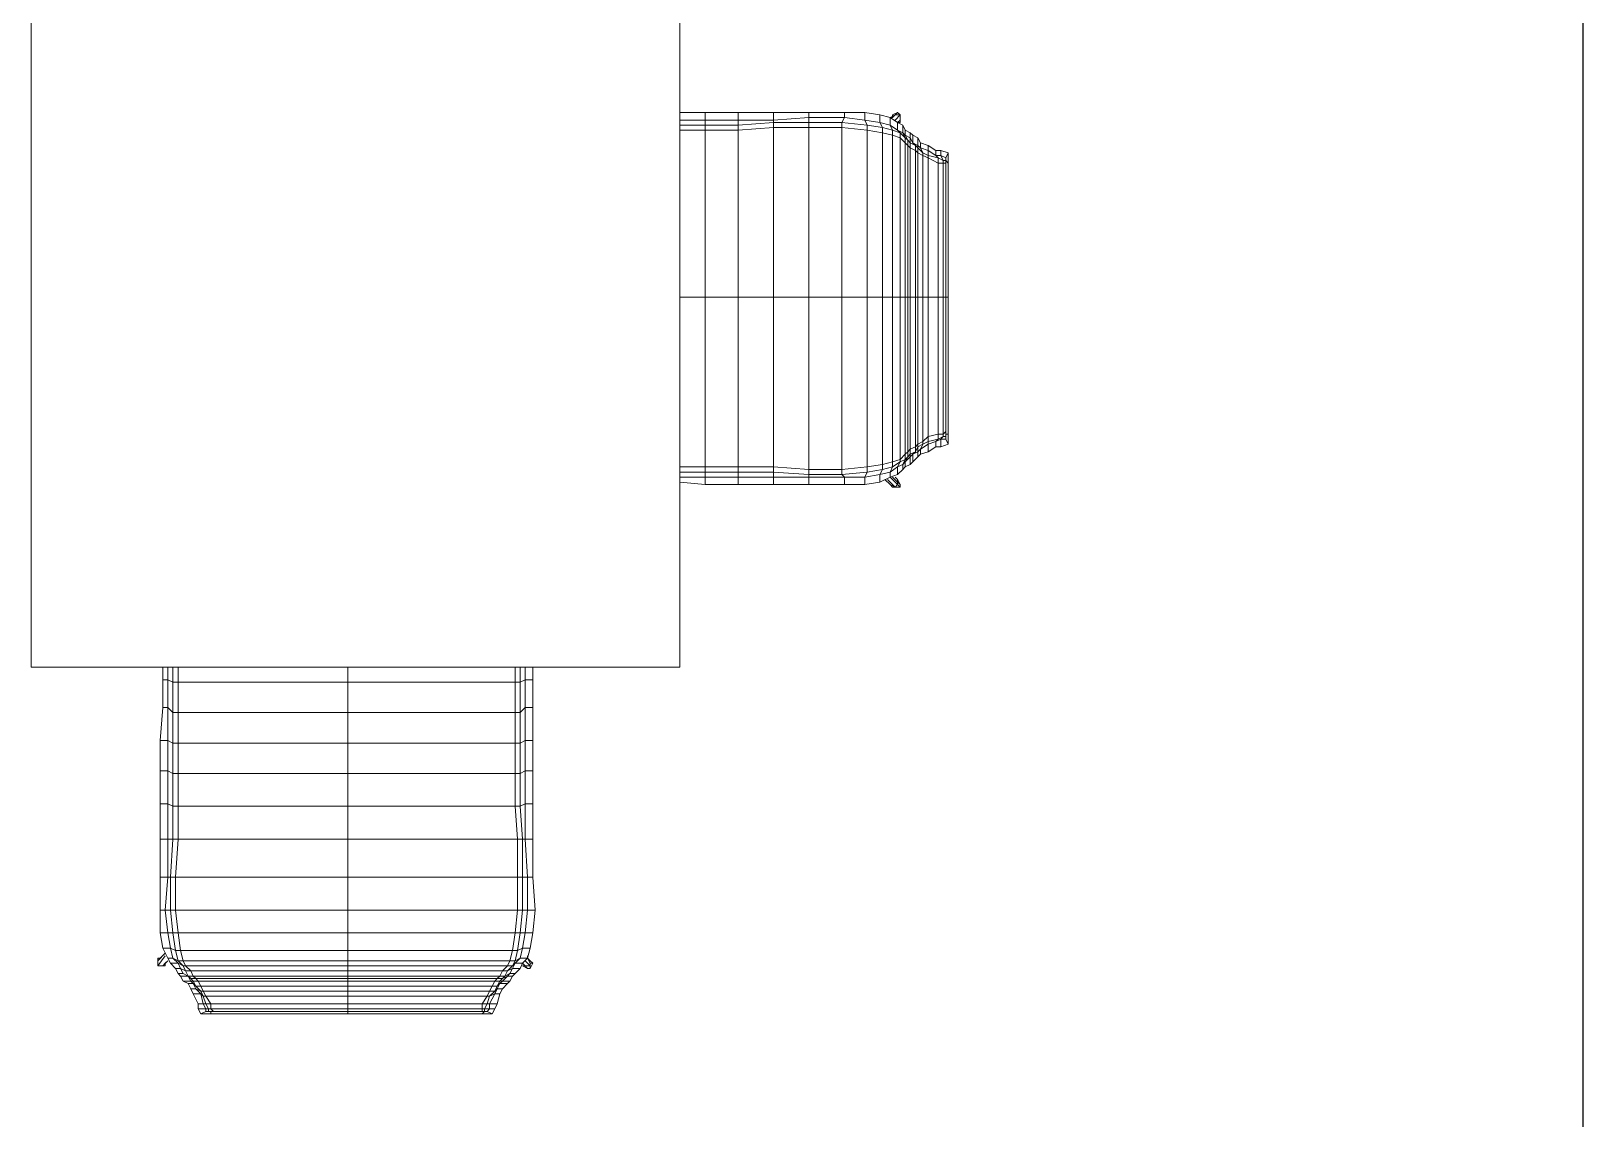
# Model space of a CAD drawing. Header units: millimetres. Extents: x -97637 to -42340, y -629302 to -310830.
# Drawn here: x -48550.9 to -48383.9, y -313977.5 to -313860.5 of the extents above; entities that cross this region are included whole.
import ezdxf

# ---------------------------------------------------------------- set-up
doc = ezdxf.new("R2010")
doc.units = ezdxf.units.MM

msp = doc.modelspace()

# ---------------------------------------------------------------- linework, layer by layer
at = {"color": 1}
msp.add_line((-48383.943, -312593.748), (-48383.943, -314171.293), dxfattribs=at)
at = {"lineweight": 0}
for points in [[(-48550.885, -313928.899), (-48550.885, -313781.569), (-48481.107, -313781.569), (-48481.107, -313928.899), (-48550.885, -313928.899), (-48550.885, -313928.899)], [(-48550.885, -313781.569), (-48550.885, -313928.899)], [(-48481.107, -313928.899), (-48481.107, -313781.569)], [(-48481.107, -313869.253), (-48478.378, -313869.253), (-48478.378, -313870.078), (-48481.107, -313870.078)], [(-48478.378, -313870.078), (-48478.378, -313870.622), (-48481.107, -313870.622)], [(-48478.378, -313869.253), (-48474.833, -313869.253), (-48474.833, -313870.078), (-48478.378, -313870.078)], [(-48474.833, -313870.078), (-48474.833, -313870.622), (-48478.378, -313870.622)], [(-48474.833, -313869.253), (-48471.024, -313869.253), (-48471.024, -313870.078), (-48474.833, -313870.078)], [(-48471.024, -313870.078), (-48471.024, -313870.35), (-48474.833, -313870.622)], [(-48471.024, -313869.253), (-48467.207, -313869.253), (-48467.207, -313869.805), (-48471.024, -313870.078)], [(-48467.207, -313869.805), (-48467.207, -313870.35), (-48471.024, -313870.35)], [(-48467.207, -313870.894), (-48471.024, -313870.894), (-48471.024, -313870.35)], [(-48467.207, -313869.253), (-48463.39, -313869.253), (-48463.39, -313869.805), (-48467.207, -313869.805)], [(-48463.39, -313869.805), (-48463.662, -313870.35), (-48467.207, -313870.35)], [(-48463.662, -313870.35), (-48463.662, -313870.894), (-48467.207, -313870.894), (-48467.207, -313870.35)], [(-48461.206, -313870.078), (-48460.934, -313870.622), (-48463.662, -313870.35)], [(-48463.39, -313869.253), (-48461.206, -313869.253), (-48461.206, -313870.078), (-48463.39, -313869.805)], [(-48461.206, -313869.253), (-48459.573, -313869.525), (-48459.573, -313870.35), (-48461.206, -313870.078)], [(-48459.573, -313870.35), (-48459.301, -313870.894), (-48460.934, -313870.622)], [(-48459.573, -313869.525), (-48458.485, -313869.805), (-48458.485, -313870.622), (-48459.573, -313870.35)], [(-48457.933, -313869.525), (-48458.485, -313869.805)], [(-48458.485, -313869.805), (-48457.661, -313870.35), (-48457.661, -313871.166), (-48458.485, -313870.622)], [(-48458.213, -313869.805), (-48458.485, -313869.805)], [(-48458.213, -313869.805), (-48458.213, -313869.525), (-48457.661, -313869.253)], [(-48458.213, -313869.805), (-48457.933, -313869.525)], [(-48457.933, -313869.525), (-48457.661, -313869.253), (-48457.389, -313869.525), (-48457.933, -313869.525), (-48457.933, -313869.525)], [(-48457.933, -313870.078), (-48457.389, -313869.525)], [(-48457.389, -313869.805), (-48457.389, -313870.35), (-48457.661, -313870.35), (-48457.389, -313870.078)], [(-48457.389, -313870.078), (-48457.661, -313870.35)], [(-48457.661, -313870.35), (-48457.117, -313870.622), (-48457.117, -313871.438), (-48457.661, -313871.166)], [(-48457.389, -313869.525), (-48457.389, -313869.533)], [(-48457.389, -313869.805), (-48457.389, -313870.078), (-48457.389, -313869.525)], [(-48457.389, -313869.805), (-48457.389, -313869.525)], [(-48481.107, -313871.166), (-48478.378, -313871.166)], [(-48474.833, -313871.166), (-48478.378, -313871.166), (-48478.378, -313870.622)], [(-48474.833, -313889.138), (-48478.378, -313889.138), (-48478.378, -313871.166)], [(-48471.024, -313870.894), (-48474.833, -313871.166), (-48474.833, -313870.622)], [(-48474.833, -313889.138), (-48474.833, -313871.166)], [(-48467.207, -313889.138), (-48471.024, -313889.138), (-48471.024, -313870.894)], [(-48467.207, -313889.138), (-48463.662, -313889.138), (-48463.662, -313870.894)], [(-48467.207, -313889.138), (-48467.207, -313870.894)], [(-48460.934, -313870.622), (-48460.934, -313871.166), (-48463.662, -313870.894)], [(-48463.662, -313889.138), (-48460.934, -313889.138), (-48460.934, -313871.166)], [(-48459.301, -313870.894), (-48459.301, -313871.438), (-48460.934, -313871.166)], [(-48459.301, -313871.438), (-48459.301, -313889.138), (-48460.934, -313889.138)], [(-48458.485, -313870.622), (-48458.213, -313871.166), (-48459.301, -313870.894)], [(-48458.213, -313871.166), (-48458.213, -313871.71), (-48459.301, -313871.438)], [(-48458.213, -313871.71), (-48458.213, -313889.138), (-48459.301, -313889.138)], [(-48457.661, -313871.166), (-48457.389, -313871.438), (-48458.213, -313871.166)], [(-48457.389, -313871.438), (-48457.389, -313871.982), (-48458.213, -313871.71)], [(-48457.389, -313871.982), (-48457.389, -313889.138), (-48458.213, -313889.138)], [(-48457.117, -313871.438), (-48456.845, -313871.982), (-48457.389, -313871.438)], [(-48456.845, -313871.982), (-48456.845, -313872.526), (-48457.389, -313871.982)], [(-48457.117, -313870.622), (-48456.845, -313871.166), (-48456.845, -313871.71), (-48457.117, -313871.438)], [(-48456.845, -313871.166), (-48456.3, -313871.438), (-48456.3, -313871.982), (-48456.845, -313871.71)], [(-48456.845, -313871.71), (-48456.573, -313872.254), (-48456.845, -313871.982)], [(-48456.3, -313871.982), (-48456.3, -313872.526), (-48456.573, -313872.254)], [(-48456.3, -313871.438), (-48456.028, -313871.71), (-48456.028, -313872.526), (-48456.3, -313871.982)], [(-48456.028, -313871.71), (-48455.484, -313871.982), (-48455.484, -313872.798), (-48456.028, -313872.526)], [(-48455.484, -313871.982), (-48455.212, -313872.526), (-48455.212, -313873.07), (-48455.484, -313872.798)], [(-48456.845, -313872.526), (-48456.845, -313889.138), (-48457.389, -313889.138)], [(-48456.573, -313872.254), (-48456.573, -313872.798), (-48456.845, -313872.526)], [(-48456.573, -313872.798), (-48456.573, -313889.138), (-48456.845, -313889.138)], [(-48456.3, -313872.526), (-48456.3, -313873.07), (-48456.573, -313872.798)], [(-48456.573, -313889.138), (-48456.3, -313889.138), (-48456.3, -313873.07)], [(-48456.028, -313872.526), (-48455.756, -313872.798), (-48456.3, -313872.526)], [(-48456.3, -313873.07), (-48455.756, -313873.342)], [(-48456.3, -313889.138), (-48455.756, -313889.138), (-48455.756, -313873.342)], [(-48455.484, -313873.614), (-48455.756, -313873.342), (-48455.756, -313872.798)], [(-48455.484, -313872.798), (-48455.484, -313873.07), (-48455.756, -313872.798)], [(-48455.756, -313889.138), (-48455.484, -313889.138), (-48455.484, -313873.614)], [(-48454.94, -313873.886), (-48455.484, -313873.614), (-48455.484, -313873.07)], [(-48455.212, -313873.07), (-48454.94, -313873.614), (-48455.484, -313873.07)], [(-48455.212, -313872.526), (-48454.396, -313872.798), (-48454.396, -313873.342), (-48455.212, -313873.07)], [(-48454.396, -313873.342), (-48454.396, -313873.886), (-48454.94, -313873.614)], [(-48454.396, -313873.886), (-48454.396, -313874.158), (-48454.94, -313873.886), (-48454.94, -313873.614)], [(-48454.396, -313872.798), (-48453.572, -313873.342), (-48453.572, -313873.886), (-48454.396, -313873.342)], [(-48453.572, -313873.342), (-48453.028, -313873.342), (-48453.028, -313873.886), (-48453.572, -313873.886)], [(-48453.028, -313873.342), (-48452.211, -313873.614), (-48452.483, -313874.158), (-48453.028, -313873.886)], [(-48452.211, -313873.614), (-48452.211, -313874.702), (-48452.483, -313874.43), (-48452.483, -313874.158)], [(-48455.484, -313889.138), (-48454.94, -313889.138), (-48454.94, -313873.886)], [(-48454.94, -313889.138), (-48454.396, -313889.138), (-48454.396, -313874.158)], [(-48453.572, -313873.886), (-48453.3, -313874.158), (-48454.396, -313873.886)], [(-48454.396, -313874.158), (-48453.3, -313874.702)], [(-48454.396, -313889.138), (-48453.3, -313889.138), (-48453.3, -313874.702)], [(-48453.028, -313873.886), (-48452.756, -313874.43), (-48453.3, -313874.158)], [(-48452.756, -313874.43), (-48452.756, -313874.702), (-48453.3, -313874.702), (-48453.3, -313874.158)], [(-48452.756, -313874.43), (-48452.483, -313874.43)], [(-48452.483, -313889.138), (-48452.756, -313889.138), (-48452.756, -313874.702)], [(-48452.756, -313874.702), (-48452.483, -313874.702)], [(-48452.211, -313874.702), (-48452.211, -313889.138), (-48452.483, -313889.138), (-48452.483, -313874.43)], [(-48481.107, -313889.138), (-48478.378, -313889.138)], [(-48474.833, -313889.138), (-48474.833, -313907.382), (-48478.378, -313907.382), (-48478.378, -313889.138)], [(-48474.833, -313889.138), (-48471.024, -313889.138)], [(-48467.207, -313889.138), (-48467.207, -313907.654), (-48471.024, -313907.382), (-48471.024, -313889.138)], [(-48463.662, -313889.138), (-48463.662, -313907.654), (-48467.207, -313907.654)], [(-48460.934, -313889.138), (-48460.934, -313907.382), (-48463.662, -313907.654)], [(-48459.301, -313889.138), (-48459.301, -313907.11), (-48460.934, -313907.382)], [(-48458.213, -313889.138), (-48458.213, -313906.838), (-48459.301, -313907.11)], [(-48457.389, -313889.138), (-48457.389, -313906.566), (-48458.213, -313906.838)], [(-48456.845, -313889.138), (-48456.845, -313906.022), (-48457.389, -313906.566)], [(-48456.3, -313889.138), (-48456.3, -313905.478), (-48456.573, -313905.75), (-48456.573, -313889.138)], [(-48455.484, -313904.933), (-48455.756, -313905.206), (-48455.756, -313889.138)], [(-48454.94, -313904.661), (-48455.484, -313904.933), (-48455.484, -313889.138)], [(-48454.396, -313889.138), (-48454.396, -313904.117), (-48454.94, -313904.661), (-48454.94, -313889.138)], [(-48452.756, -313889.138), (-48452.756, -313903.845), (-48453.3, -313903.845), (-48453.3, -313889.138)], [(-48453.3, -313889.138), (-48452.756, -313889.138)], [(-48452.211, -313889.138), (-48452.211, -313903.845), (-48452.483, -313903.845), (-48452.483, -313889.138)], [(-48452.756, -313903.845), (-48452.483, -313903.573)], [(-48456.3, -313905.478), (-48455.756, -313905.206)], [(-48455.484, -313905.206), (-48455.756, -313905.75), (-48455.756, -313905.206)], [(-48454.94, -313904.933), (-48455.484, -313905.206), (-48455.484, -313904.933)], [(-48455.212, -313905.478), (-48455.484, -313905.75), (-48455.484, -313905.206)], [(-48454.396, -313904.933), (-48455.212, -313905.478), (-48454.94, -313904.933)], [(-48454.396, -313904.661), (-48454.94, -313904.933), (-48454.94, -313904.661)], [(-48454.396, -313904.117), (-48453.3, -313903.845)], [(-48454.396, -313904.661), (-48454.396, -313904.117)], [(-48454.396, -313904.661), (-48453.3, -313904.389)], [(-48453.572, -313904.661), (-48454.396, -313904.933)], [(-48454.396, -313904.933), (-48454.396, -313904.661)], [(-48454.396, -313905.75), (-48454.396, -313904.933)], [(-48454.396, -313905.75), (-48453.572, -313905.206)], [(-48453.028, -313904.389), (-48453.572, -313904.661), (-48453.3, -313904.389)], [(-48453.028, -313905.206), (-48453.572, -313905.206), (-48453.572, -313904.661)], [(-48453.3, -313903.845), (-48453.3, -313904.389), (-48452.756, -313904.117)], [(-48452.483, -313904.389), (-48453.028, -313904.389), (-48452.756, -313904.117)], [(-48452.211, -313904.933), (-48453.028, -313905.206), (-48453.028, -313904.389)], [(-48452.483, -313904.117), (-48452.756, -313904.117), (-48452.756, -313903.845)], [(-48452.211, -313903.845), (-48452.211, -313904.933), (-48452.483, -313904.389), (-48452.483, -313903.845)], [(-48460.934, -313907.382), (-48460.934, -313907.926), (-48459.301, -313907.654), (-48459.301, -313907.11)], [(-48459.301, -313907.654), (-48458.213, -313907.382), (-48458.213, -313906.838)], [(-48458.213, -313907.382), (-48457.389, -313906.838), (-48457.389, -313906.566)], [(-48457.117, -313907.11), (-48457.661, -313907.382), (-48457.389, -313906.838)], [(-48457.389, -313906.838), (-48456.845, -313906.566), (-48456.845, -313906.022)], [(-48456.845, -313906.838), (-48457.117, -313907.11), (-48456.845, -313906.566)], [(-48456.845, -313907.382), (-48457.117, -313907.654), (-48457.117, -313907.11)], [(-48456.573, -313905.75), (-48456.573, -313906.294), (-48456.845, -313906.566)], [(-48456.845, -313906.022), (-48456.573, -313905.75)], [(-48456.3, -313906.294), (-48456.845, -313906.838), (-48456.573, -313906.294)], [(-48456.3, -313907.11), (-48456.845, -313907.382), (-48456.845, -313906.838)], [(-48456.573, -313906.294), (-48456.3, -313906.022), (-48456.3, -313905.478)], [(-48456.3, -313906.022), (-48455.756, -313905.75)], [(-48456.028, -313906.022), (-48456.3, -313906.294), (-48456.3, -313906.022)], [(-48456.028, -313906.838), (-48456.3, -313907.11), (-48456.3, -313906.294)], [(-48455.484, -313905.75), (-48456.028, -313906.022), (-48455.756, -313905.75)], [(-48455.484, -313906.294), (-48456.028, -313906.838), (-48456.028, -313906.022)], [(-48455.212, -313906.022), (-48455.484, -313906.294), (-48455.484, -313905.75)], [(-48454.396, -313905.75), (-48455.212, -313906.022), (-48455.212, -313905.478)], [(-48481.107, -313907.382), (-48478.378, -313907.382)], [(-48481.107, -313907.926), (-48478.378, -313907.926), (-48478.378, -313907.382)], [(-48481.107, -313908.47), (-48478.378, -313908.47), (-48478.378, -313907.926)], [(-48481.107, -313909.014), (-48478.378, -313909.286), (-48478.378, -313908.47)], [(-48478.378, -313907.926), (-48474.833, -313907.926), (-48474.833, -313907.382)], [(-48478.378, -313908.47), (-48474.833, -313908.47), (-48474.833, -313907.926)], [(-48478.378, -313909.286), (-48474.833, -313909.286), (-48474.833, -313908.47)], [(-48474.833, -313907.382), (-48471.024, -313907.382)], [(-48474.833, -313907.926), (-48471.024, -313907.926), (-48471.024, -313907.382)], [(-48474.833, -313908.47), (-48471.024, -313908.47), (-48471.024, -313907.926)], [(-48474.833, -313909.286), (-48471.024, -313909.286), (-48471.024, -313908.47)], [(-48471.024, -313907.926), (-48467.207, -313908.198), (-48467.207, -313907.654)], [(-48471.024, -313908.47), (-48467.207, -313908.47), (-48467.207, -313908.198)], [(-48471.024, -313909.286), (-48467.207, -313909.286), (-48467.207, -313908.47)], [(-48467.207, -313908.198), (-48463.662, -313908.198), (-48463.662, -313907.654)], [(-48467.207, -313908.47), (-48463.39, -313908.47), (-48463.662, -313908.198)], [(-48467.207, -313909.286), (-48463.39, -313909.286), (-48463.39, -313908.47)], [(-48463.662, -313908.198), (-48460.934, -313907.926)], [(-48463.39, -313908.47), (-48461.206, -313908.47)], [(-48459.573, -313908.198), (-48461.206, -313908.47), (-48460.934, -313907.926)], [(-48459.573, -313909.014), (-48461.206, -313909.286), (-48461.206, -313908.47)], [(-48459.573, -313908.198), (-48459.301, -313907.654)], [(-48459.573, -313908.198), (-48458.485, -313907.926)], [(-48459.573, -313909.014), (-48459.573, -313908.198)], [(-48459.573, -313909.014), (-48458.485, -313908.47)], [(-48457.933, -313909.558), (-48458.485, -313909.286), (-48459.029, -313908.742)], [(-48457.661, -313909.286), (-48457.933, -313909.558), (-48458.757, -313908.742)], [(-48457.661, -313907.382), (-48458.485, -313907.926), (-48458.213, -313907.382)], [(-48457.661, -313908.198), (-48458.485, -313908.47), (-48458.485, -313907.926)], [(-48457.661, -313909.014), (-48457.661, -313909.286), (-48458.485, -313908.47)], [(-48457.661, -313908.742), (-48457.661, -313909.014), (-48458.213, -313908.47)], [(-48457.661, -313908.742), (-48457.933, -313908.47)], [(-48457.117, -313907.654), (-48457.661, -313908.198), (-48457.661, -313907.382)], [(-48457.661, -313908.742), (-48457.661, -313908.75)], [(-48457.661, -313908.742), (-48457.389, -313909.286), (-48457.661, -313909.014)], [(-48463.39, -313909.286), (-48461.206, -313909.286)], [(-48458.485, -313909.286), (-48458.213, -313909.558)], [(-48458.213, -313909.558), (-48457.933, -313909.558), (-48457.389, -313909.558)], [(-48457.933, -313909.558), (-48457.933, -313909.567)], [(-48457.389, -313909.286), (-48457.389, -313909.558), (-48457.661, -313909.286)], [(-48550.885, -313928.899), (-48481.107, -313928.899)], [(-48536.713, -313928.899), (-48536.713, -313930.259)], [(-48536.169, -313928.899), (-48536.169, -313930.259), (-48536.713, -313930.259)], [(-48536.713, -313930.259), (-48536.713, -313933.252)], [(-48536.169, -313930.259), (-48536.169, -313933.252), (-48536.713, -313933.252)], [(-48536.169, -313930.259), (-48535.625, -313930.531)], [(-48535.073, -313928.899), (-48535.073, -313930.531), (-48535.625, -313930.531), (-48535.625, -313928.899)], [(-48516.812, -313928.899), (-48516.812, -313930.531), (-48535.073, -313930.531)], [(-48498.823, -313928.899), (-48498.823, -313930.531), (-48516.812, -313930.531)], [(-48497.735, -313928.899), (-48497.735, -313930.259), (-48498.279, -313930.531), (-48498.279, -313928.899)], [(-48497.735, -313930.259), (-48497.735, -313933.252), (-48498.279, -313933.796), (-48498.279, -313930.531)], [(-48496.919, -313928.899), (-48496.919, -313930.259), (-48497.735, -313930.259)], [(-48496.919, -313930.259), (-48496.919, -313933.252), (-48497.735, -313933.252)], [(-48535.073, -313930.531), (-48535.073, -313933.796), (-48535.625, -313933.796), (-48535.625, -313930.531)], [(-48516.812, -313930.531), (-48516.812, -313933.796), (-48535.073, -313933.796)], [(-48498.823, -313930.531), (-48498.823, -313933.796), (-48516.812, -313933.796)], [(-48498.823, -313930.531), (-48498.279, -313930.531)], [(-48536.713, -313933.252), (-48536.985, -313936.797)], [(-48536.169, -313933.252), (-48536.169, -313936.797), (-48536.985, -313936.797)], [(-48536.169, -313933.252), (-48535.625, -313933.796)], [(-48535.625, -313933.796), (-48535.625, -313937.069)], [(-48535.073, -313933.796), (-48535.073, -313937.069), (-48535.625, -313937.069)], [(-48535.073, -313937.069), (-48516.812, -313937.069), (-48516.812, -313933.796)], [(-48498.823, -313933.796), (-48498.823, -313937.069), (-48516.812, -313937.069)], [(-48498.823, -313933.796), (-48498.279, -313933.796)], [(-48497.735, -313933.252), (-48497.735, -313936.797), (-48498.279, -313937.069), (-48498.279, -313933.796)], [(-48496.919, -313933.252), (-48496.919, -313936.797), (-48497.735, -313936.797)], [(-48536.985, -313936.797), (-48536.985, -313940.061)], [(-48536.169, -313936.797), (-48536.169, -313940.061), (-48536.985, -313940.061)], [(-48536.169, -313936.797), (-48535.625, -313937.069)], [(-48535.625, -313937.069), (-48535.625, -313940.334)], [(-48535.073, -313937.069), (-48535.073, -313940.334), (-48535.625, -313940.334)], [(-48516.812, -313940.334), (-48516.812, -313937.069)], [(-48498.823, -313937.069), (-48498.823, -313940.334), (-48516.812, -313940.334)], [(-48498.823, -313937.069), (-48498.279, -313937.069)], [(-48497.735, -313936.797), (-48497.735, -313940.061), (-48498.279, -313940.334), (-48498.279, -313937.069)], [(-48496.919, -313936.797), (-48496.919, -313940.061), (-48497.735, -313940.061)], [(-48536.985, -313940.061), (-48536.985, -313943.598)], [(-48536.169, -313940.061), (-48536.169, -313943.598), (-48536.985, -313943.598)], [(-48536.169, -313940.061), (-48535.625, -313940.334)], [(-48535.625, -313940.334), (-48535.625, -313943.87)], [(-48535.073, -313940.334), (-48535.073, -313943.87), (-48535.625, -313943.87)], [(-48516.812, -313943.87), (-48516.812, -313940.334), (-48535.073, -313940.334)], [(-48498.823, -313940.334), (-48498.823, -313943.87), (-48516.812, -313943.87)], [(-48498.823, -313940.334), (-48498.279, -313940.334)], [(-48497.735, -313940.061), (-48497.735, -313943.598), (-48498.279, -313943.87), (-48498.279, -313940.334)], [(-48496.919, -313940.061), (-48496.919, -313943.598), (-48497.735, -313943.598)], [(-48536.985, -313943.598), (-48536.985, -313947.415)], [(-48536.169, -313943.598), (-48536.169, -313947.415), (-48536.985, -313947.415)], [(-48536.169, -313943.598), (-48535.625, -313943.87)], [(-48497.735, -313943.598), (-48497.735, -313947.415), (-48498.007, -313947.415), (-48498.279, -313943.87)], [(-48496.919, -313943.598), (-48496.919, -313947.415), (-48497.735, -313947.415)], [(-48535.625, -313943.87), (-48535.625, -313947.415)], [(-48535.073, -313943.87), (-48535.073, -313947.415), (-48535.625, -313947.415)], [(-48516.812, -313947.415), (-48516.812, -313943.87), (-48535.073, -313943.87)], [(-48498.823, -313943.87), (-48498.551, -313947.415), (-48516.812, -313947.415)], [(-48498.823, -313943.87), (-48498.279, -313943.87)], [(-48536.985, -313947.415), (-48536.985, -313951.496)], [(-48536.169, -313947.415), (-48536.169, -313951.496), (-48536.985, -313951.496)], [(-48536.169, -313947.415), (-48535.625, -313947.415)], [(-48535.625, -313947.415), (-48535.897, -313951.496)], [(-48535.073, -313947.415), (-48535.345, -313951.496), (-48535.897, -313951.496)], [(-48516.812, -313951.496), (-48516.812, -313947.415), (-48535.073, -313947.415)], [(-48498.551, -313947.415), (-48498.551, -313951.496), (-48516.812, -313951.496)], [(-48498.551, -313947.415), (-48498.007, -313947.415)], [(-48498.007, -313951.496), (-48498.007, -313947.415)], [(-48497.735, -313947.415), (-48497.463, -313951.496), (-48498.007, -313951.496)], [(-48496.919, -313947.415), (-48496.919, -313951.496), (-48497.463, -313951.496)], [(-48536.985, -313951.496), (-48536.985, -313955.041), (-48536.441, -313955.041)], [(-48536.169, -313951.496), (-48536.441, -313955.041), (-48535.897, -313955.041)], [(-48536.169, -313951.496), (-48535.897, -313951.496)], [(-48535.897, -313951.496), (-48535.897, -313955.041)], [(-48535.345, -313951.496), (-48535.345, -313955.041), (-48535.897, -313955.041)], [(-48516.812, -313955.041), (-48516.812, -313951.496), (-48535.345, -313951.496)], [(-48498.551, -313951.496), (-48498.551, -313955.041), (-48516.812, -313955.041)], [(-48498.007, -313955.041), (-48498.007, -313951.496), (-48498.551, -313951.496)], [(-48497.463, -313951.496), (-48497.463, -313955.041), (-48498.007, -313955.041)], [(-48496.919, -313951.496), (-48496.639, -313955.041), (-48497.463, -313955.041)], [(-48536.985, -313955.041), (-48536.985, -313957.489), (-48536.169, -313957.489)], [(-48536.441, -313955.041), (-48536.169, -313957.489), (-48535.625, -313957.489)], [(-48535.897, -313955.041), (-48535.625, -313957.489)], [(-48535.345, -313955.041), (-48535.073, -313957.489), (-48535.625, -313957.489)], [(-48535.073, -313957.489), (-48516.812, -313957.489), (-48516.812, -313955.041), (-48535.345, -313955.041)], [(-48498.551, -313955.041), (-48498.823, -313957.489), (-48516.812, -313957.489)], [(-48498.823, -313957.489), (-48498.279, -313957.489), (-48498.007, -313955.041), (-48498.551, -313955.041)], [(-48497.463, -313955.041), (-48497.735, -313957.489), (-48498.279, -313957.489)], [(-48496.639, -313955.041), (-48496.919, -313957.489), (-48497.735, -313957.489)], [(-48536.985, -313957.489), (-48536.713, -313959.122)], [(-48536.169, -313957.489), (-48535.897, -313959.122), (-48536.713, -313959.122)], [(-48535.073, -313957.489), (-48534.801, -313959.394), (-48535.345, -313959.394), (-48535.625, -313957.489)], [(-48516.812, -313957.489), (-48516.812, -313959.394), (-48534.801, -313959.394)], [(-48498.823, -313957.489), (-48499.095, -313959.394), (-48516.812, -313959.394)], [(-48498.007, -313959.122), (-48498.551, -313959.394), (-48498.279, -313957.489)], [(-48496.919, -313957.489), (-48497.191, -313959.122), (-48498.007, -313959.122), (-48497.735, -313957.489)], [(-48537.257, -313961.026), (-48537.257, -313960.482), (-48536.441, -313959.666)], [(-48537.257, -313960.482), (-48536.985, -313960.21), (-48536.441, -313959.666)], [(-48536.713, -313961.026), (-48537.257, -313961.026), (-48536.441, -313959.938)], [(-48537.257, -313960.754), (-48537.257, -313960.21), (-48536.985, -313960.21)], [(-48537.257, -313961.026), (-48537.257, -313960.754), (-48537.257, -313960.482)], [(-48536.713, -313959.122), (-48536.169, -313960.21)], [(-48536.441, -313960.754), (-48536.713, -313961.026), (-48536.169, -313960.482)], [(-48536.441, -313960.754), (-48536.169, -313960.482)], [(-48535.897, -313959.122), (-48535.625, -313960.21), (-48536.169, -313960.21)], [(-48536.169, -313960.21), (-48535.897, -313960.754)], [(-48535.897, -313959.122), (-48535.345, -313959.394)], [(-48535.625, -313960.21), (-48535.073, -313960.754), (-48535.897, -313960.754)], [(-48535.345, -313959.394), (-48535.073, -313960.482), (-48535.625, -313960.21)], [(-48534.801, -313959.394), (-48534.528, -313960.482), (-48535.073, -313960.482)], [(-48534.528, -313960.482), (-48534.256, -313961.026), (-48534.528, -313961.026), (-48535.073, -313960.482)], [(-48516.812, -313959.394), (-48516.812, -313960.482), (-48534.528, -313960.482)], [(-48516.812, -313960.482), (-48516.812, -313961.026), (-48534.256, -313961.026)], [(-48499.095, -313959.394), (-48499.368, -313960.482), (-48516.812, -313960.482)], [(-48499.368, -313960.482), (-48499.64, -313961.026), (-48516.812, -313961.026)], [(-48499.368, -313960.482), (-48498.823, -313960.482)], [(-48499.095, -313959.394), (-48498.551, -313959.394)], [(-48498.823, -313960.754), (-48499.095, -313961.026), (-48498.823, -313960.482)], [(-48498.279, -313960.21), (-48498.823, -313960.482), (-48498.551, -313959.394)], [(-48497.463, -313960.21), (-48498.007, -313960.754), (-48498.823, -313960.754), (-48498.279, -313960.21)], [(-48497.191, -313959.122), (-48497.463, -313960.21), (-48498.279, -313960.21), (-48498.007, -313959.122)], [(-48497.191, -313960.754), (-48497.191, -313961.026), (-48497.735, -313960.482)], [(-48497.463, -313960.21), (-48497.463, -313959.938)], [(-48497.191, -313960.482), (-48497.463, -313960.21)], [(-48497.191, -313960.754), (-48497.463, -313960.21), (-48497.191, -313960.754), (-48497.191, -313960.754)], [(-48497.191, -313960.482), (-48496.919, -313960.754), (-48497.191, -313960.754)], [(-48537.257, -313961.026), (-48537.257, -313961.034)], [(-48537.257, -313961.026), (-48536.985, -313961.026)], [(-48536.985, -313961.026), (-48536.713, -313961.026)], [(-48536.985, -313961.026), (-48536.441, -313961.026)], [(-48536.441, -313961.026), (-48536.441, -313960.754)], [(-48535.897, -313960.754), (-48535.345, -313961.306)], [(-48535.073, -313960.754), (-48534.801, -313961.306), (-48535.345, -313961.306)], [(-48535.345, -313961.306), (-48535.073, -313961.851)], [(-48535.073, -313960.754), (-48534.528, -313961.026)], [(-48534.801, -313961.306), (-48534.528, -313961.851), (-48535.073, -313961.851)], [(-48535.073, -313961.851), (-48534.801, -313962.123)], [(-48534.801, -313961.306), (-48534.256, -313961.579)], [(-48534.528, -313961.851), (-48533.984, -313962.123), (-48534.801, -313962.123)], [(-48534.801, -313962.123), (-48534.528, -313962.667)], [(-48534.256, -313961.026), (-48533.712, -313961.579), (-48534.256, -313961.579), (-48534.528, -313961.026)], [(-48534.528, -313961.851), (-48533.984, -313962.123)], [(-48533.984, -313962.123), (-48533.712, -313962.667), (-48534.528, -313962.667)], [(-48533.712, -313961.579), (-48533.44, -313962.123), (-48533.984, -313962.123), (-48534.256, -313961.579)], [(-48533.984, -313962.123), (-48533.712, -313962.395), (-48533.168, -313962.395)], [(-48533.984, -313962.123), (-48533.712, -313962.395)], [(-48516.812, -313961.026), (-48516.812, -313961.579), (-48533.712, -313961.579)], [(-48516.812, -313961.579), (-48516.812, -313962.123), (-48533.44, -313962.123)], [(-48516.812, -313962.395), (-48533.168, -313962.395), (-48533.44, -313962.123)], [(-48499.64, -313961.026), (-48500.184, -313961.579), (-48516.812, -313961.579)], [(-48500.184, -313961.579), (-48500.456, -313962.123), (-48516.812, -313962.123)], [(-48516.812, -313962.395), (-48516.812, -313962.123)], [(-48500.456, -313962.123), (-48500.728, -313962.395), (-48516.812, -313962.395)], [(-48500.456, -313962.123), (-48499.912, -313962.123)], [(-48500.184, -313961.579), (-48499.64, -313961.579)], [(-48499.095, -313962.123), (-48499.368, -313962.667), (-48500.184, -313962.667), (-48499.64, -313962.123)], [(-48499.64, -313962.123), (-48500.184, -313962.395), (-48499.912, -313962.123)], [(-48499.368, -313961.851), (-48499.912, -313962.123), (-48499.64, -313961.579)], [(-48499.64, -313961.026), (-48499.095, -313961.026)], [(-48499.095, -313961.306), (-48499.64, -313961.579), (-48499.095, -313961.026)], [(-48498.823, -313961.851), (-48499.095, -313962.123), (-48499.64, -313962.123), (-48499.368, -313961.851)], [(-48498.279, -313961.306), (-48498.823, -313961.851), (-48499.368, -313961.851), (-48499.095, -313961.306)], [(-48498.007, -313960.754), (-48498.279, -313961.306), (-48499.095, -313961.306), (-48498.823, -313960.754)], [(-48497.191, -313961.026), (-48497.735, -313961.026), (-48498.007, -313960.754)], [(-48498.007, -313961.026), (-48498.007, -313961.034)], [(-48498.007, -313961.026), (-48497.735, -313961.026)], [(-48498.007, -313961.026), (-48497.463, -313961.306)], [(-48497.735, -313961.026), (-48497.463, -313961.306)], [(-48497.463, -313961.306), (-48497.191, -313961.306)], [(-48496.919, -313960.754), (-48497.191, -313961.306), (-48497.191, -313961.026)], [(-48534.528, -313962.667), (-48533.984, -313962.939)], [(-48533.712, -313962.667), (-48533.44, -313962.939), (-48533.984, -313962.939)], [(-48533.984, -313962.939), (-48533.712, -313963.483)], [(-48533.712, -313962.395), (-48533.44, -313962.667), (-48532.896, -313962.667)], [(-48533.712, -313962.667), (-48533.44, -313962.667)], [(-48533.44, -313962.939), (-48533.168, -313963.483), (-48533.712, -313963.483)], [(-48533.712, -313963.483), (-48533.44, -313964.027)], [(-48533.44, -313962.667), (-48533.168, -313963.211), (-48532.624, -313963.211)], [(-48533.44, -313962.939), (-48533.168, -313963.211)], [(-48533.168, -313963.483), (-48532.624, -313964.027), (-48533.44, -313964.027)], [(-48516.812, -313963.211), (-48516.812, -313962.667), (-48532.896, -313962.667), (-48533.168, -313962.395)], [(-48533.168, -313963.211), (-48532.624, -313963.755), (-48532.352, -313963.755)], [(-48533.168, -313963.483), (-48532.624, -313963.755)], [(-48516.812, -313963.755), (-48516.812, -313963.211), (-48532.624, -313963.211), (-48532.896, -313962.667)], [(-48516.812, -313964.299), (-48516.812, -313963.755), (-48532.352, -313963.755), (-48532.624, -313963.211)], [(-48532.624, -313963.755), (-48532.352, -313964.299), (-48532.08, -313964.299)], [(-48516.812, -313965.115), (-48516.812, -313964.299), (-48532.08, -313964.299), (-48532.352, -313963.755)], [(-48516.812, -313962.667), (-48516.812, -313962.395)], [(-48500.728, -313962.395), (-48501, -313962.667), (-48516.812, -313962.667)], [(-48501, -313962.667), (-48501.28, -313963.211), (-48516.812, -313963.211)], [(-48501.28, -313963.211), (-48501.552, -313963.755), (-48516.812, -313963.755)], [(-48501.552, -313963.755), (-48501.824, -313964.299), (-48516.812, -313964.299)], [(-48501.552, -313963.755), (-48501, -313963.755)], [(-48501, -313964.027), (-48501.552, -313964.299), (-48501, -313963.755)], [(-48501.28, -313963.211), (-48500.728, -313963.211)], [(-48501, -313962.667), (-48500.456, -313962.667)], [(-48500.728, -313963.483), (-48501, -313963.755), (-48500.728, -313963.211)], [(-48500.184, -313963.483), (-48500.456, -313964.027), (-48501, -313964.027), (-48500.728, -313963.483)], [(-48500.728, -313962.395), (-48500.184, -313962.395)], [(-48500.456, -313962.939), (-48500.728, -313963.211), (-48500.456, -313962.667)], [(-48499.64, -313962.939), (-48500.184, -313963.483), (-48500.728, -313963.483), (-48500.456, -313962.939)], [(-48500.184, -313962.667), (-48500.456, -313962.667), (-48500.184, -313962.395)], [(-48499.368, -313962.667), (-48499.64, -313962.939), (-48500.456, -313962.939), (-48500.184, -313962.667)], [(-48533.44, -313964.027), (-48532.896, -313965.115)], [(-48532.624, -313964.027), (-48532.352, -313965.115), (-48532.896, -313965.115)], [(-48532.896, -313965.115), (-48532.896, -313965.659)], [(-48532.352, -313965.115), (-48532.08, -313965.659), (-48532.896, -313965.659)], [(-48532.624, -313964.027), (-48532.352, -313964.299)], [(-48532.352, -313964.299), (-48532.08, -313965.115), (-48531.536, -313965.115)], [(-48532.352, -313965.115), (-48532.08, -313965.115)], [(-48516.812, -313965.659), (-48516.812, -313965.115), (-48531.536, -313965.115), (-48532.08, -313964.299)], [(-48531.536, -313965.659), (-48531.808, -313965.659), (-48532.08, -313965.115)], [(-48516.812, -313965.659), (-48531.536, -313965.659), (-48531.536, -313965.115)], [(-48501.824, -313964.299), (-48502.368, -313965.115), (-48516.812, -313965.115)], [(-48502.368, -313965.115), (-48502.368, -313965.659), (-48516.812, -313965.659)], [(-48502.368, -313965.115), (-48501.824, -313965.115)], [(-48501.552, -313965.659), (-48502.096, -313965.659), (-48501.824, -313965.115)], [(-48501.824, -313964.299), (-48501.552, -313964.299)], [(-48501.552, -313965.115), (-48501.824, -313965.115), (-48501.552, -313964.299)], [(-48500.456, -313964.027), (-48500.728, -313965.115), (-48501.552, -313965.115), (-48501, -313964.027)], [(-48500.728, -313965.115), (-48501, -313965.659), (-48501.552, -313965.659), (-48501.552, -313965.115)], [(-48532.896, -313965.659), (-48532.624, -313966.203)], [(-48532.08, -313965.659), (-48532.08, -313965.931), (-48532.624, -313966.203)], [(-48532.624, -313966.203), (-48531.536, -313966.203)], [(-48532.08, -313965.659), (-48531.808, -313965.659)], [(-48531.536, -313965.931), (-48532.08, -313965.931)], [(-48531.808, -313965.659), (-48531.808, -313965.931)], [(-48531.264, -313965.931), (-48531.536, -313965.659)], [(-48516.812, -313966.203), (-48531.536, -313966.203), (-48531.536, -313965.931), (-48516.812, -313965.931), (-48516.812, -313966.203), (-48516.812, -313966.203)], [(-48516.812, -313965.931), (-48516.812, -313965.659)], [(-48516.812, -313965.931), (-48502.096, -313965.931), (-48502.368, -313966.203)], [(-48516.812, -313966.203), (-48502.368, -313966.203)], [(-48502.368, -313965.659), (-48502.096, -313965.659)], [(-48502.368, -313965.931), (-48502.368, -313965.659)], [(-48502.368, -313966.203), (-48501.28, -313966.203)], [(-48502.096, -313965.659), (-48502.096, -313965.931)], [(-48501.824, -313965.931), (-48502.096, -313965.931)], [(-48501, -313965.659), (-48501.28, -313966.203), (-48501.824, -313965.931), (-48501.552, -313965.659)]]:
    msp.add_lwpolyline(points, dxfattribs=at)

doc.saveas('drawing.dxf')
